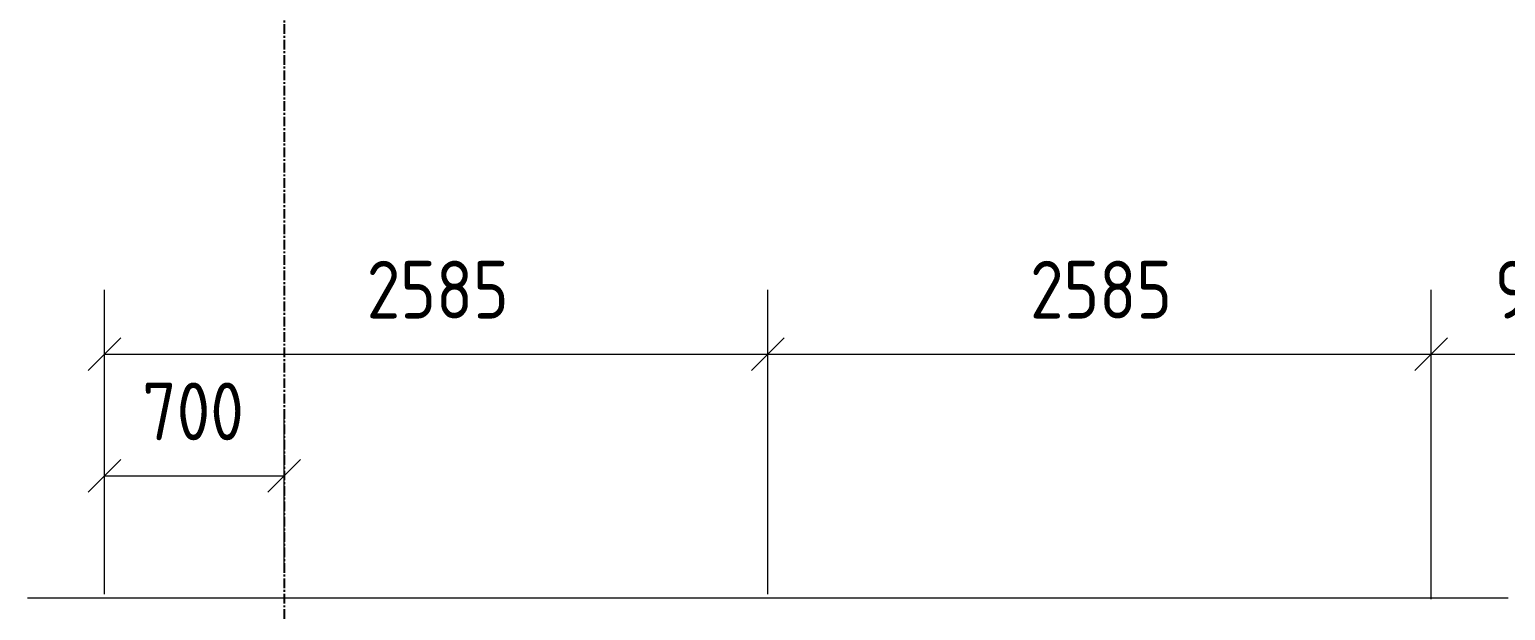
# Model space of a CAD drawing. Header units: millimetres. Extents: x -187664 to 435448, y -313239 to 299894.
# Drawn here: x 18172 to 23924, y -85093 to -82828 of the extents above; entities that cross this region are included whole.
import ezdxf

# ---------------------------------------------------------------- set-up
doc = ezdxf.new("R2010")
doc.units = ezdxf.units.MM
doc.linetypes.add('CENTER', pattern=[2, 1.25, -0.25, 0.25, -0.25])
doc.linetypes.add('XKITLINE00', pattern=[0])
doc.layers.add('000 - EXISTING_CONCRETE_MAIN_COLOR_1', color=7, linetype='Continuous')
doc.layers.add('Z-DIMENSIONS', color=7, linetype='Continuous', lineweight=0)
doc.styles.add('ISOCPEUR', font='isocpeur.ttf')

# ---------------------------------------------------------------- blocks, each defined once
blk = doc.blocks.new('*A408397')
at = {"layer": '000 - EXISTING_CONCRETE_MAIN_COLOR_1', "color": 7, "linetype": 'XKITLINE00', "lineweight": 0}
blk.add_line((160.279981, 139.784027), (206.431981, 139.784027), dxfattribs=at)
blk = doc.blocks.new('*A28972806')
at = {"layer": 'Z-DIMENSIONS', "color": 7, "linetype": 'XKITLINE00', "lineweight": 0}
for p, q in [((183.355981, 139.904027), (183.355981, 149.394666)), ((204.031981, 139.744027), (204.031981, 149.394666)), ((183.865098, 147.893783), (182.846864, 146.875549)), ((204.541098, 147.893783), (203.522864, 146.875549)), ((183.355981, 147.384666), (204.031981, 147.384666))]:
    blk.add_line(p, q, dxfattribs=at)
at = {"layer": 'Z-DIMENSIONS', "color": 7}
for p in [(183.355981, 147.384666), (204.031981, 147.384666)]:
    blk.add_point(p, dxfattribs=at)
at = {"layer": 'Z-DIMENSIONS', "color": 7, "style": 'ISOCPEUR', "width": 0.85}
blk.add_text('2585', height=1.8, dxfattribs=at).set_placement((191.528356, 148.494666))
blk = doc.blocks.new('*A28982807')
at = {"layer": 'Z-DIMENSIONS', "color": 7, "linetype": 'XKITLINE00', "lineweight": 0}
for p, q in [((162.679981, 139.904027), (162.679981, 149.394666)), ((183.355981, 139.904027), (183.355981, 149.394666)), ((163.189098, 147.893783), (162.170864, 146.875549)), ((183.865098, 147.893783), (182.846864, 146.875549)), ((162.679981, 147.384666), (183.355981, 147.384666))]:
    blk.add_line(p, q, dxfattribs=at)
at = {"layer": 'Z-DIMENSIONS', "color": 7}
for p in [(162.679981, 147.384666), (183.355981, 147.384666)]:
    blk.add_point(p, dxfattribs=at)
at = {"layer": 'Z-DIMENSIONS', "color": 7, "style": 'ISOCPEUR', "width": 0.85}
blk.add_text('2585', height=1.8, dxfattribs=at).set_placement((170.852356, 148.494666))
blk = doc.blocks.new('*A28992808')
at = {"layer": 'Z-DIMENSIONS', "color": 7, "linetype": 'XKITLINE00', "lineweight": 0}
for p, q in [((162.679981, 139.904027), (162.679981, 145.598922)), ((168.28, 140.784027), (168.28, 145.598922)), ((163.189098, 144.098039), (162.170864, 143.079805)), ((168.789117, 144.098039), (167.770883, 143.079805)), ((162.679981, 143.588922), (168.28, 143.588922))]:
    blk.add_line(p, q, dxfattribs=at)
at = {"layer": 'Z-DIMENSIONS', "color": 7}
for p in [(162.679981, 143.588922), (168.28, 143.588922)]:
    blk.add_point(p, dxfattribs=at)
at = {"layer": 'Z-DIMENSIONS', "color": 7, "style": 'ISOCPEUR', "width": 0.85}
blk.add_text('700', height=1.8, dxfattribs=at).set_placement((163.855772, 144.698922))
blk = doc.blocks.new('*A29012810')
at = {"layer": 'Z-DIMENSIONS', "color": 7, "linetype": 'XKITLINE00', "lineweight": 0}
for p, q in [((204.031981, 139.744027), (204.031981, 149.394666)), ((211.252019, 139.744027), (211.252019, 149.394666)), ((204.541098, 147.893783), (203.522864, 146.875549)), ((211.761136, 147.893783), (210.742902, 146.875549)), ((204.031981, 147.384666), (211.252019, 147.384666))]:
    blk.add_line(p, q, dxfattribs=at)
at = {"layer": 'Z-DIMENSIONS', "color": 7}
for p in [(204.031981, 147.384666), (211.252019, 147.384666)]:
    blk.add_point(p, dxfattribs=at)
at = {"layer": 'Z-DIMENSIONS', "color": 7, "style": 'ISOCPEUR', "width": 0.85}
blk.add_text('903', height=1.8, dxfattribs=at).set_placement((206.017781, 148.494666))

msp = doc.modelspace()

# ---------------------------------------------------------------- linework, layer by layer
at = {"color": 7, "linetype": 'CENTER', "ltscale": 30}
msp.add_line((19164.558, -77648.229), (19164.558, -89020.435), dxfattribs=at)

# ---------------------------------------------------------------- block references
at = {"color": 7, "lineweight": 0, "xscale": 125, "yscale": 125, "zscale": 125}
for name in ['*A28982807', '*A28972806', '*A29012810', '*A28992808', '*A408397']:
    msp.add_blockref(name, (-1870.442, -102516.924), dxfattribs=at)

doc.saveas('drawing.dxf')
